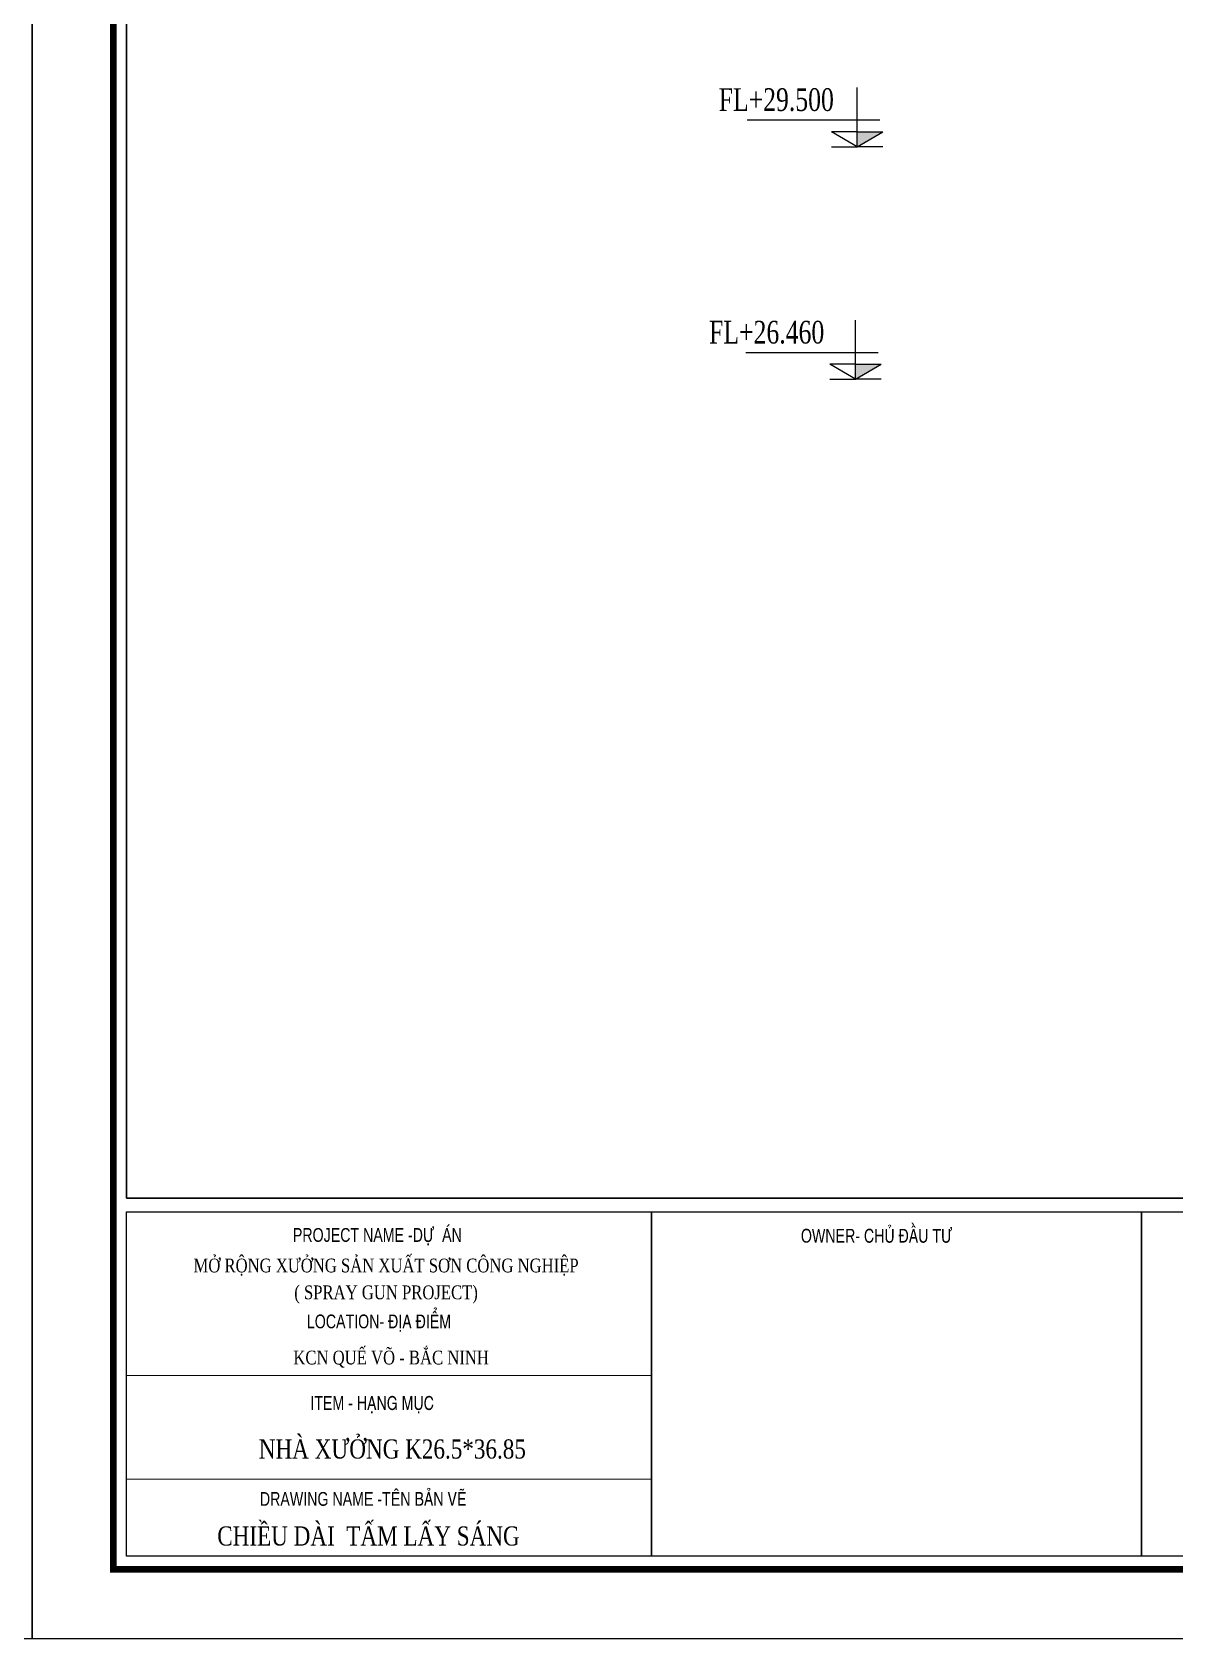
# Model space of a CAD drawing. Header units: inches. Extents: x 315041 to 662841, y -45540 to -35018.
# Drawn here: x 331391.4 to 331540.8, y -36581.1 to -36371.1 of the extents above; entities that cross this region are included whole.
import ezdxf
from ezdxf.enums import TextEntityAlignment as Align

# ---------------------------------------------------------------- set-up
doc = ezdxf.new("R2010")
doc.units = ezdxf.units.IN
doc.header["$MEASUREMENT"] = 0
for name, color, linetype in [('2', 2, 'Continuous'), ('250', 250, 'Continuous'), ('3', 3, 'Continuous'), ('7', 7, 'Continuous'), ('BAO KHUNG', 31, 'Continuous')]:
    doc.layers.add(name, color=color, linetype=linetype)
doc.layers.add('Cover text', color=7, linetype='Continuous', true_color=0x52370f)
doc.layers.add('S-Hatch', color=8, linetype='Continuous', lineweight=9)
doc.styles.add('ST3', font='times.ttf', dxfattribs={"width": 0.8})
doc.styles.get("Standard").update_dxf_attribs({"font": 'VHARIALN.TTF'})
doc.styles.add('vntimeh.shx', font='vntimeh.shx', dxfattribs={"width": 0.8, "bigfont": 'bigfont.shx'})

# ---------------------------------------------------------------- blocks, each defined once
blk = doc.blocks.new('A$C75D82031')
at = {"layer": '2', "color": 157, "linetype": 'Continuous'}
blk.add_lwpolyline([(0, 420), (594, 420), (594, 0), (0, 0)], close=True, dxfattribs=at)
at = {"layer": '7', "color": 147, "linetype": 'Continuous'}
blk.add_lwpolyline([(12.33, 57.61), (581.67, 57.61), (581.67, 409.19), (12.33, 409.19)], close=True, dxfattribs=at)
at = {"layer": 'BAO KHUNG', "color": 167, "linetype": 'Continuous', "const_width": 0.871}
blk.add_lwpolyline([(10.59, 9.07), (583.41, 9.07), (583.41, 410.93), (10.59, 410.93)], close=True, dxfattribs=at)
at = {"layer": 'BAO KHUNG', "color": 7}
for points in [[(12.33, 55.81), (80.92, 55.81), (80.92, 10.81), (12.33, 10.81)], [(80.92, 55.81), (144.95, 55.81), (144.95, 10.81), (80.92, 10.81)], [(144.95, 55.81), (285.8, 55.81), (285.8, 10.81), (144.95, 10.81)]]:
    blk.add_lwpolyline(points, close=True, dxfattribs=at)
at = {"layer": 'S-Hatch'}
for p, q in [((12.33, 34.43), (80.92, 34.43)), ((80.92, 20.88), (12.33, 20.88))]:
    blk.add_line(p, q, dxfattribs=at)
at = {"layer": 'BAO KHUNG', "color": 7, "linetype": 'Continuous', "width": 0.9}
for s, p in [('PROJECT NAME -Dù  ÁN ', (45.37, 51.89)), ('LOCATION- §ÞA §IÓM', (45.32, 40.59))]:
    blk.add_text(s, height=1.8, dxfattribs=at).set_placement(p, align=Align.CENTER)
for s, p in [(' OWNER- CHñ §ÇU T¦', (99.94, 51.79)), ('ITEM - H¹NG MôC', (36.35, 29.93)), ('DRAWING NAME -T£N B¶N VÏ', (29.76, 17.39))]:
    blk.add_text(s, height=1.8, dxfattribs=at).set_placement(p)
at = {"layer": 'Cover text', "linetype": 'Continuous', "style": 'ST3', "width": 0.8}
for s, p in [('MỞ RỘNG XƯỞNG SẢN XUẤT SƠN CÔNG NGHIỆP', (46.25, 47.9)), ('( SPRAY GUN PROJECT)', (46.25, 44.39)), (' KCN QUẾ VÕ - BẮC NINH', (46.64, 35.87))]:
    blk.add_text(s, height=1.8, dxfattribs=at).set_placement(p, align=Align.CENTER)
blk = doc.blocks.new('cos')
at = {"color": 8}
for p, q in [((0, 0), (0, 7.82)), ((-3, 3.49), (14.52, 3.49)), ((0, 1.99), (-3.39, 1.99)), ((0, 0), (-3.39, 1.99)), ((0, 1.99), (3.39, 1.99)), ((0, 0), (3.39, 1.99))]:
    blk.add_line(p, q, dxfattribs=at)
at = {"color": 4}
for p in [(-3.39, 0), (3.39, 0)]:
    blk.add_line(p, (0, 0), dxfattribs=at)
at = {"color": 8}
blk.add_solid([(0, 0), (-3.39, 1.99), (0, 1.99)], dxfattribs=at)
at = {"layer": '3', "color": 3, "style": 'vntimeh.shx', "width": 0.75}
blk.add_attdef('DSD', (1.32, 4.73), '', height=3, dxfattribs=at)

msp = doc.modelspace()

# ---------------------------------------------------------------- linework, layer by layer
at = {"color": 8}
msp.add_lwpolyline([(331403.7734, -36347.7298), (331973.1113, -36347.7298), (331973.1113, -36523.5197), (331403.7734, -36523.5197)], close=True, dxfattribs=at)

# ---------------------------------------------------------------- block references
at = {"color": 1}
for p in [(330797.4423, -36581.1298), (331391.4423, -36581.1298)]:
    msp.add_blockref('A$C75D82031', p, dxfattribs=at)
at = {"layer": '250'}
ref = msp.add_blockref('cos', (331499.2472, -36386.1069), dxfattribs=dict(at, xscale=-0.98876953125, yscale=0.98876953125, zscale=0.98876953125))
ref.add_attrib('DSD', 'FL+29.500', (331481.152, -36381.4313), dxfattribs={"layer": '3', "color": 3, "height": 2.96631, "style": 'vntimeh.shx', "width": 0.75})
ref = msp.add_blockref('cos', (331499.0525, -36416.5035), dxfattribs=dict(at, xscale=-0.98876953125, yscale=0.98876953125, zscale=0.98876953125))
ref.add_attrib('DSD', 'FL+26.460', (331479.8979, -36411.8279), dxfattribs={"layer": '3', "color": 3, "height": 2.96631, "style": 'vntimeh.shx', "width": 0.75})

# ---------------------------------------------------------------- texts
at = {"color": 3, "linetype": 'Continuous', "style": 'ST3', "width": 0.8}
for s, p in [('NHÀ XƯỞNG K26.5*36.85', (331421.0634, -36557.5638)), ('CHIỀU DÀI  TẤM LẤY SÁNG', (331415.635, -36568.9325))]:
    msp.add_text(s, height=2.5, dxfattribs=at).set_placement(p)

doc.saveas('drawing.dxf')
